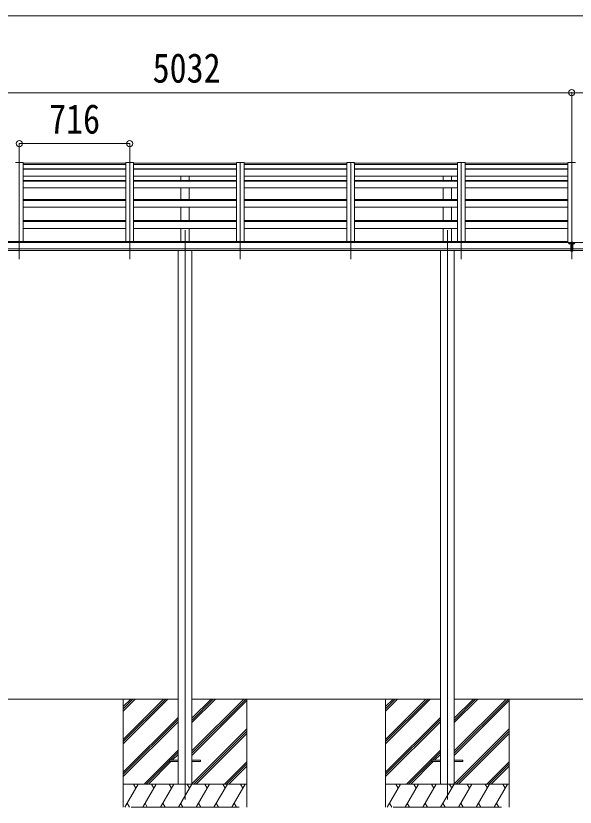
# Model space of a CAD drawing. Units: millimetres at full size, sheet at 1:40. Extents: x -11181 to 11305, y -7804 to 7716.
# Drawn here: x 739 to 4364, y -4439 to 688 of the extents above; entities that cross this region are included whole.
import ezdxf
from ezdxf.enums import TextEntityAlignment as Align

# ---------------------------------------------------------------- set-up
doc = ezdxf.new("R2010")
doc.units = ezdxf.units.MM
doc.header["$LTSCALE"] = 40
doc.header["$PDMODE"] = 32
doc.header["$PDSIZE"] = 40
for name, color, linetype, lineweight in [('0-0_0', 7, 'Continuous', 9), ('0-1_本体', 4, 'Continuous', 9), ('0-2_部品', 7, 'Continuous', 9), ('0-3_ELV2', 4, 'Continuous', 9), ('0-8_PARTS2', 2, 'Continuous', 9), ('0-A_寸法', 6, 'Continuous', 9)]:
    doc.layers.add(name, color=color, linetype=linetype, lineweight=lineweight)
doc.styles.add('ＭＳ ゴシック', font='')
doc.styles.get('ＭＳ ゴシック').set_extended_font_data('MS Gothic')

msp = doc.modelspace()

# ---------------------------------------------------------------- linework, layer by layer
at = {"layer": '0-0_0'}
for p, q in [((181.14, -3739.43), (1790.74, -3739.43)), ((1435.94, -3739.43), (1435.94, -4439.43)), ((1435.94, -4000.16), (1696.67, -3739.43)), ((1435.94, -4014.3), (1710.82, -3739.43)), ((1435.94, -4028.44), (1724.96, -3739.43)), ((1435.94, -3816.31), (1512.83, -3739.43)), ((1435.94, -3802.17), (1498.68, -3739.43)), ((1435.94, -3788.02), (1484.54, -3739.43)), ((1881.14, -3739.43), (3490.74, -3739.43)), ((1881.14, -4075.45), (2217.17, -3739.43)), ((1881.14, -4089.6), (2231.32, -3739.43)), ((1881.14, -3891.61), (2033.33, -3739.43)), ((1881.14, -3877.47), (2019.18, -3739.43)), ((1881.14, -3863.32), (2005.04, -3739.43)), ((2235.94, -3739.43), (2235.94, -4439.43)), ((3135.94, -3739.43), (3135.94, -4439.43)), ((3135.94, -4000.16), (3396.67, -3739.43)), ((3135.94, -4014.3), (3410.82, -3739.43)), ((3135.94, -4028.44), (3424.96, -3739.43)), ((3135.94, -3816.31), (3212.83, -3739.43)), ((3135.94, -3802.17), (3198.68, -3739.43)), ((3135.94, -3788.02), (3184.54, -3739.43)), ((3581.14, -3739.43), (4361.94, -3739.43)), ((3581.14, -4075.45), (3917.17, -3739.43)), ((3581.14, -4089.6), (3931.32, -3739.43)), ((3581.14, -3891.61), (3733.33, -3739.43)), ((3581.14, -3877.47), (3719.18, -3739.43)), ((3581.14, -3863.32), (3705.04, -3739.43)), ((3935.94, -3739.43), (3935.94, -4439.43)), ((5102.74, -3739.43), (4321.94, -3739.43)), ((1881.14, -4103.74), (2235.94, -3748.94)), ((3581.14, -4103.74), (3935.94, -3748.94)), ((1435.94, -4212.29), (1790.74, -3857.49)), ((1435.94, -4226.43), (1790.74, -3871.63)), ((1435.94, -4240.57), (1790.74, -3885.77)), ((3135.94, -4212.29), (3490.74, -3857.49)), ((3135.94, -4226.43), (3490.74, -3871.63)), ((3135.94, -4240.57), (3490.74, -3885.77)), ((1881.14, -4287.59), (2235.94, -3932.79)), ((1893.44, -4289.43), (2235.94, -3946.93)), ((3581.14, -4287.59), (3935.94, -3932.79)), ((3593.44, -4289.43), (3935.94, -3946.93)), ((1907.59, -4289.43), (2235.94, -3961.07)), ((3607.59, -4289.43), (3935.94, -3961.07)), ((1570.94, -4289.43), (1790.74, -4069.62)), ((1739.59, -4134.92), (1790.74, -4083.76)), ((1753.73, -4134.92), (1790.74, -4097.9)), ((3270.94, -4289.43), (3490.74, -4069.62)), ((3439.59, -4134.92), (3490.74, -4083.76)), ((3453.73, -4134.92), (3490.74, -4097.9)), ((1585.08, -4289.43), (1735.94, -4138.56)), ((1599.22, -4289.43), (1744.73, -4143.92)), ((2091.44, -4289.43), (2235.94, -4144.92)), ((3285.08, -4289.43), (3435.94, -4138.56)), ((3299.22, -4289.43), (3444.73, -4143.92)), ((3791.44, -4289.43), (3935.94, -4144.92)), ((2105.58, -4289.43), (2235.94, -4159.06)), ((2119.72, -4289.43), (2235.94, -4173.2)), ((3805.58, -4289.43), (3935.94, -4159.06)), ((3819.72, -4289.43), (3935.94, -4173.2)), ((2235.94, -4289.43), (1435.94, -4289.43)), ((1446.23, -4439.43), (1532.84, -4289.43)), ((1517.84, -4315.41), (1502.83, -4289.43)), ((1561.7, -4439.43), (1648.31, -4289.43)), ((1633.3, -4315.41), (1618.3, -4289.43)), ((1677.17, -4439.43), (1763.78, -4289.43)), ((1748.78, -4315.41), (1733.77, -4289.43)), ((1792.64, -4439.43), (1879.25, -4289.43)), ((1864.25, -4315.41), (1849.24, -4289.43)), ((1908.11, -4439.43), (1994.72, -4289.43)), ((1979.72, -4315.41), (1964.72, -4289.43)), ((2023.58, -4439.43), (2110.19, -4289.43)), ((2080.19, -4289.43), (2095.19, -4315.41)), ((2139.05, -4439.43), (2225.66, -4289.43)), ((2195.66, -4289.43), (2210.66, -4315.41)), ((3935.94, -4289.43), (3135.94, -4289.43)), ((3146.23, -4439.43), (3232.84, -4289.43)), ((3217.84, -4315.41), (3202.83, -4289.43)), ((3261.7, -4439.43), (3348.31, -4289.43)), ((3333.3, -4315.41), (3318.3, -4289.43)), ((3377.17, -4439.43), (3463.78, -4289.43)), ((3448.78, -4315.41), (3433.77, -4289.43)), ((3492.64, -4439.43), (3579.25, -4289.43)), ((3564.25, -4315.41), (3549.24, -4289.43)), ((3608.11, -4439.43), (3694.72, -4289.43)), ((3679.72, -4315.41), (3664.72, -4289.43)), ((3723.58, -4439.43), (3810.19, -4289.43)), ((3780.19, -4289.43), (3795.19, -4315.41)), ((3839.05, -4439.43), (3925.66, -4289.43)), ((3895.66, -4289.43), (3910.66, -4315.41)), ((1461.23, -4413.45), (1476.23, -4439.43)), ((1485.94, -4439.43), (2185.94, -4439.43)), ((1576.7, -4413.45), (1591.7, -4439.43)), ((1692.17, -4413.45), (1707.17, -4439.43)), ((1807.64, -4413.45), (1822.64, -4439.43)), ((1923.11, -4413.45), (1938.11, -4439.43)), ((2038.58, -4413.45), (2053.58, -4439.43)), ((2154.05, -4413.45), (2169.05, -4439.43)), ((3161.23, -4413.45), (3176.23, -4439.43)), ((3185.94, -4439.43), (3885.94, -4439.43)), ((3276.7, -4413.45), (3291.7, -4439.43)), ((3392.17, -4413.45), (3407.17, -4439.43)), ((3507.64, -4413.45), (3522.64, -4439.43)), ((3623.11, -4413.45), (3638.11, -4439.43)), ((3738.58, -4413.45), (3753.58, -4439.43)), ((3854.05, -4413.45), (3869.05, -4439.43))]:
    msp.add_line(p, q, dxfattribs=at)
at = {"layer": '0-1_本体'}
for p, q in [((786.94, -263.18), (736.94, -263.18)), ((786.94, -263.18), (786.94, -773.3)), ((786.94, -276.18), (1452.94, -276.18)), ((786.94, -302.8), (1452.94, -302.8)), ((786.94, -305.33), (1452.94, -305.33)), ((1452.94, -263.18), (1452.94, -773.3)), ((1502.94, -263.18), (1452.94, -263.18)), ((1502.94, -263.18), (1502.94, -773.3)), ((1502.94, -276.18), (2168.94, -276.18)), ((1502.94, -302.8), (2168.94, -302.8)), ((1502.94, -305.33), (2168.94, -305.33)), ((2168.94, -263.18), (2168.94, -773.3)), ((2218.94, -263.18), (2168.94, -263.18)), ((2218.94, -263.18), (2218.94, -773.3)), ((2218.94, -276.18), (2884.94, -276.18)), ((2218.94, -302.8), (2884.94, -302.8)), ((2218.94, -305.33), (2884.94, -305.33)), ((2884.94, -263.18), (2884.94, -773.3)), ((2934.94, -263.18), (2884.94, -263.18)), ((2934.94, -263.18), (2934.94, -773.3)), ((2934.94, -276.18), (3600.94, -276.18)), ((2934.94, -302.8), (3600.94, -302.8)), ((2934.94, -305.33), (3600.94, -305.33)), ((3600.94, -263.18), (3600.94, -773.3)), ((3650.94, -263.18), (3600.94, -263.18)), ((3650.94, -263.18), (3650.94, -773.3)), ((3650.94, -276.18), (4316.94, -276.18)), ((3650.94, -302.8), (4316.94, -302.8)), ((3650.94, -305.33), (4316.94, -305.33)), ((4316.94, -263.18), (4316.94, -779.83)), ((4352.24, -263.18), (4316.94, -263.18)), ((4331.64, -263.18), (4366.94, -263.18)), ((786.94, -350.08), (1452.94, -350.08)), ((1502.94, -350.08), (2168.94, -350.08)), ((1808.44, -378.23), (1808.44, -350.08)), ((1863.44, -378.23), (1863.44, -350.08)), ((2218.94, -350.08), (2884.94, -350.08)), ((2934.94, -350.08), (3600.94, -350.08)), ((3508.44, -378.23), (3508.44, -350.08)), ((3563.44, -378.23), (3563.44, -350.08)), ((3650.94, -350.08), (4316.94, -350.08)), ((786.94, -378.23), (1452.94, -378.23)), ((786.94, -383.2), (1452.94, -383.2)), ((1502.94, -378.23), (2168.94, -378.23)), ((1502.94, -383.2), (2168.94, -383.2)), ((2218.94, -378.23), (2884.94, -378.23)), ((2218.94, -383.2), (2884.94, -383.2)), ((2934.94, -378.23), (3600.94, -378.23)), ((2934.94, -383.2), (3600.94, -383.2)), ((3650.94, -378.23), (4316.94, -378.23)), ((3650.94, -383.2), (4316.94, -383.2)), ((786.94, -427.41), (1452.94, -427.41)), ((1502.94, -427.41), (2168.94, -427.41)), ((1808.44, -500.93), (1808.44, -427.41)), ((1863.44, -500.93), (1863.44, -427.41)), ((2218.94, -427.41), (2884.94, -427.41)), ((2934.94, -427.41), (3600.94, -427.41)), ((3508.44, -500.93), (3508.44, -427.41)), ((3563.44, -500.93), (3563.44, -427.41)), ((3650.94, -427.41), (4316.94, -427.41)), ((786.94, -500.93), (1452.94, -500.93)), ((786.94, -507.83), (1452.94, -507.83)), ((1502.94, -500.93), (2168.94, -500.93)), ((1502.94, -507.83), (2168.94, -507.83)), ((2218.94, -500.93), (2884.94, -500.93)), ((2218.94, -507.83), (2884.94, -507.83)), ((2934.94, -500.93), (3600.94, -500.93)), ((2934.94, -507.83), (3600.94, -507.83)), ((3650.94, -500.93), (4316.94, -500.93)), ((3650.94, -507.83), (4316.94, -507.83)), ((786.94, -551.38), (1452.94, -551.38)), ((1502.94, -551.38), (2168.94, -551.38)), ((1808.44, -638.39), (1808.44, -551.38)), ((1863.44, -638.39), (1863.44, -551.38)), ((2218.94, -551.38), (2884.94, -551.38)), ((2934.94, -551.38), (3600.94, -551.38)), ((3508.44, -638.39), (3508.44, -551.38)), ((3563.44, -638.39), (3563.44, -551.38)), ((3650.94, -551.38), (4316.94, -551.38)), ((786.94, -638.39), (1452.94, -638.39)), ((786.94, -645.29), (1452.94, -645.29)), ((1502.94, -638.39), (2168.94, -638.39)), ((1502.94, -645.29), (2168.94, -645.29)), ((2218.94, -638.39), (2884.94, -638.39)), ((2218.94, -645.29), (2884.94, -645.29)), ((2934.94, -638.39), (3600.94, -638.39)), ((2934.94, -645.29), (3600.94, -645.29)), ((3650.94, -638.39), (4316.94, -638.39)), ((3650.94, -645.29), (4316.94, -645.29)), ((786.94, -688.84), (1452.94, -688.84)), ((1502.94, -688.84), (2168.94, -688.84)), ((1808.44, -773.5), (1808.44, -688.84)), ((1863.44, -773.5), (1863.44, -688.84)), ((2218.94, -688.84), (2884.94, -688.84)), ((2934.94, -688.84), (3600.94, -688.84)), ((3508.44, -773.5), (3508.44, -688.84)), ((3563.44, -773.5), (3563.44, -688.84)), ((3650.94, -688.84), (4316.94, -688.84)), ((4335.44, -779.83), (-663.56, -779.83)), ((4311.94, -773.3), (-640.06, -773.3)), ((4311.94, -779.83), (4311.94, -773.3)), ((4348.44, -779.83), (9347.44, -779.83)), ((-663.56, -821.43), (4335.44, -821.43)), ((4335.44, -833.28), (-663.56, -833.21)), ((1790.74, -833.37), (1790.74, -4289.44)), ((1881.14, -833.37), (1881.14, -4289.44)), ((3490.74, -833.37), (3490.74, -4289.44)), ((3581.14, -833.37), (3581.14, -4289.44)), ((9347.44, -821.43), (4348.44, -821.43)), ((4348.44, -833.28), (9347.44, -833.21))]:
    msp.add_line(p, q, dxfattribs=at)
at = {"layer": '0-2_部品', "color": 4}
for p, q in [((1452.94, -267.47), (786.94, -267.47)), ((2168.94, -267.47), (1502.94, -267.47)), ((2880.02, -267.47), (2218.94, -267.47)), ((3600.94, -267.47), (2930.02, -267.47)), ((4316.94, -267.47), (3650.94, -267.47)), ((1735.94, -4134.93), (1735.94, -4143.93)), ((1735.94, -4134.93), (1790.94, -4134.93)), ((1735.94, -4143.93), (1790.94, -4143.93)), ((1880.94, -4134.93), (1935.94, -4134.93)), ((1880.94, -4143.93), (1935.94, -4143.93)), ((1935.94, -4134.93), (1935.94, -4143.93)), ((3435.94, -4134.93), (3435.94, -4143.93)), ((3435.94, -4134.93), (3490.94, -4134.93)), ((3435.94, -4143.93), (3490.94, -4143.93)), ((3580.94, -4134.93), (3635.94, -4134.93)), ((3580.94, -4143.93), (3635.94, -4143.93)), ((3635.94, -4134.93), (3635.94, -4143.93))]:
    msp.add_line(p, q, dxfattribs=at)
at = {"layer": '0-3_ELV2'}
for p, q in [((4327.47, -785.02), (4327.47, -786.68)), ((4327.47, -785.92), (4328.47, -785.92)), ((4328.47, -786.68), (4328.47, -785.02)), ((4329.47, -785.78), (4330.47, -785.78)), ((4335.45, -777.34), (4335.44, -836.2)), ((4354.42, -785.78), (4353.42, -785.78)), ((4355.42, -785.02), (4355.42, -786.68)), ((4355.42, -785.92), (4356.42, -785.92)), ((4356.42, -786.68), (4356.42, -785.02)), ((4335.44, -823.04), (4348.45, -823.04))]:
    msp.add_line(p, q, dxfattribs=at)
for points in [[(4326.47, -784.88), (4325.47, -784.88), (4325.47, -785.78), (4326.47, -785.78)], [(4328.47, -783.98), (4328.47, -783.08), (4327.47, -783.08), (4327.47, -783.98)], [(4327.47, -786.68), (4327.47, -787.58), (4328.47, -787.58), (4328.47, -786.68)], [(4330.47, -785.78), (4330.47, -784.88), (4329.47, -784.88)], [(4335.45, -777.34), (4348.45, -777.34), (4348.45, -836.2), (4335.44, -836.2)], [(4353.42, -785.78), (4353.42, -784.88), (4354.42, -784.88)], [(4355.42, -783.98), (4355.42, -783.08), (4356.42, -783.08), (4356.42, -783.98)], [(4356.42, -786.68), (4356.42, -787.58), (4355.42, -787.58), (4355.42, -786.68)], [(4357.42, -784.88), (4358.42, -784.88), (4358.42, -785.78), (4357.42, -785.78)]]:
    msp.add_lwpolyline(points, dxfattribs=at)
for centre, major_axis in [((4327.97, -785.03), (5.9, 0)), ((4355.92, -785.03), (-5.9, 0))]:
    msp.add_ellipse(centre, major_axis=major_axis, ratio=0.9, dxfattribs=at)
for centre, major_axis, start_param, end_param in [((4327.97, -785.33), (5.9, 0), 6.2831853, 9.424778), ((4326.47, -783.98), (-1, 0), 1.5707963, 3.1415927), ((4326.47, -786.68), (1, 0), 6.2831853, 7.8539816), ((4326.47, -785.02), (1, 0), 6.2831853, 6.9023328), ((4329.47, -783.98), (1, 0), 3.1415927, 4.712389), ((4329.47, -785.02), (-1, 0), 5.6640378, 6.2831853), ((4329.47, -786.68), (-1, 0), 4.712389, 6.2831853), ((4355.92, -785.33), (-5.9, 0), 3.1415927, 6.2831853), ((4354.42, -783.98), (-1, 0), 1.5707963, 3.1415927), ((4354.42, -786.68), (1, 0), 6.2831853, 7.8539816), ((4354.42, -785.02), (1, 0), 6.2831853, 6.9023328), ((4357.42, -783.98), (1, 0), 3.1415927, 4.712389), ((4357.42, -785.02), (-1, 0), 5.6640378, 6.2831853), ((4357.42, -786.68), (-1, 0), 4.712389, 6.2831853)]:
    msp.add_ellipse(centre, major_axis=major_axis, ratio=0.9, start_param=start_param, end_param=end_param, dxfattribs=at)
at = {"layer": '0-8_PARTS2'}
for p, q in [((761.94, -889.36), (761.94, -263.18)), ((1477.94, -889.36), (1477.94, -263.18)), ((2193.94, -889.36), (2193.94, -263.18)), ((2909.94, -889.36), (2909.94, -263.18)), ((3625.94, -889.36), (3625.94, -263.18)), ((4341.94, -263.18), (4341.94, -889.36)), ((1835.94, -700.56), (1835.94, -4389.46)), ((3535.94, -700.56), (3535.94, -4389.46))]:
    msp.add_line(p, q, dxfattribs=at)
at = {"layer": '0-A_寸法'}
for p, q in [((-690.06, 688.17), (9373.95, 688.17)), ((-670.06, 190.04), (4361.95, 190.04)), ((9353.95, 190.04), (4321.94, 190.04)), ((4341.94, 190.04), (4341.94, -264.61)), ((761.94, -140.09), (761.94, -264.61)), ((761.94, -140.09), (1477.94, -140.09)), ((1477.94, -140.09), (1477.94, -264.61))]:
    msp.add_line(p, q, dxfattribs=at)
for p in [(4341.94, 190.04), (761.94, -140.09), (1477.94, -140.09)]:
    msp.add_point(p, dxfattribs=at)

# ---------------------------------------------------------------- texts
at = {"layer": '0-A_寸法', "color": 7, "style": 'ＭＳ ゴシック', "width": 0.85}
for s, p in [('5032', (1625.94, 198.04)), ('716', (954.94, -132.09))]:
    msp.add_text(s, height=190.6, dxfattribs=at).set_placement(p, align=Align.BOTTOM_LEFT)

doc.saveas('drawing.dxf')
